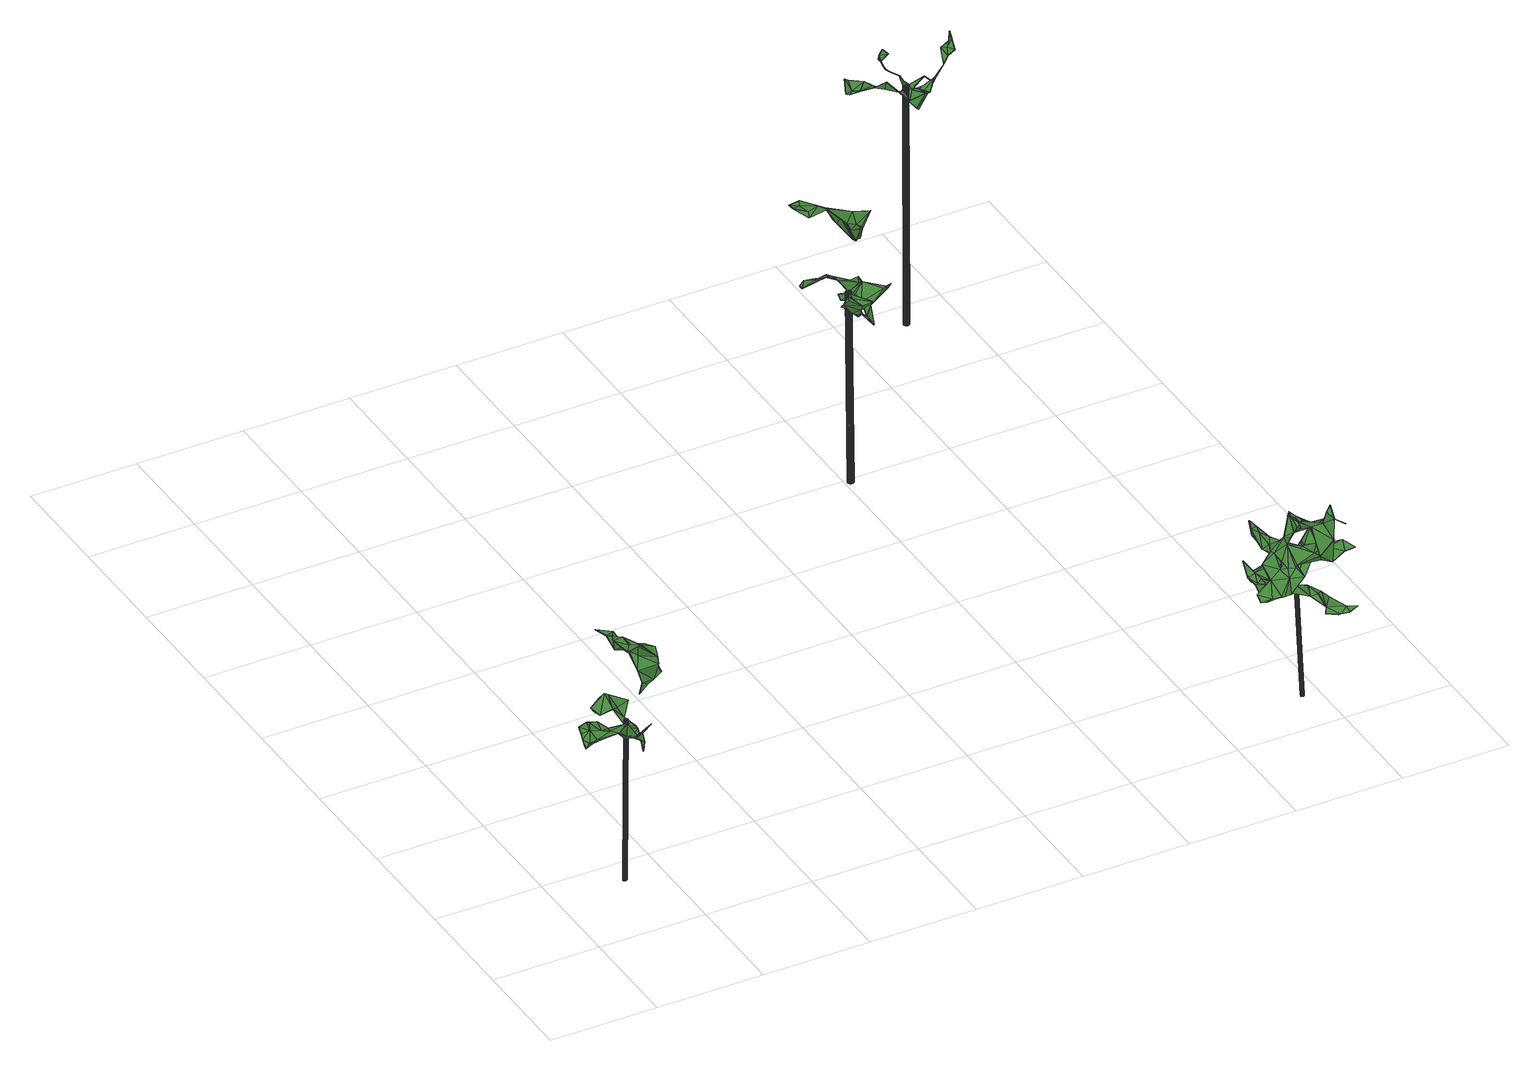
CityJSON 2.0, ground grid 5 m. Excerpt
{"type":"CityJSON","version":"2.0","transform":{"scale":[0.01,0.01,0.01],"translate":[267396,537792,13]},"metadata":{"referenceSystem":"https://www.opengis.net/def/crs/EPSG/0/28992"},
"CityObjects":{
"tree1":{"type":"SolitaryVegetationObject","attributes":{"gtid":294,"crown_width_m":3.77,"crown_median_z":21.47,"crown_r50_m":0.221,"crown_porosity":0.937,"trunk_H_m":7.97,"trunk_DBH_m":0.184,"trunk_radius_m":0.0921,"trunk_base_height_m":13.5,"original_gtid":"332"},"geometry":[{"type":"Solid","lod":"3","boundaries":[[[[0,1,2]],[[3,4,5]],[[6,7,8]],[[9,10,11]],[[12,13,14]],[[15,16,17]],[[18,19,20]],[[8,19,18]],[[10,18,20]],[[1,21,2]],[[22,23,24]],[[25,26,27]],[[28,27,26]],[[29,30,2]],[[29,2,21]],[[29,31,32]],[[33,34,35]],[[27,13,36]],[[37,38,39]],[[37,40,38]],[[31,41,42]],[[43,44,45]],[[22,6,46]],[[22,47,6]],[[12,48,26]],[[26,48,28]],[[45,44,23]],[[9,18,10]],[[49,50,51]],[[52,10,53]],[[21,54,29]],[[29,54,31]],[[33,3,5]],[[50,55,56]],[[57,45,23]],[[57,23,22]],[[58,59,60]],[[61,62,63]],[[64,65,66]],[[64,66,67]],[[61,63,68]],[[60,59,69]],[[16,70,71]],[[58,72,73]],[[74,75,32]],[[33,76,3]],[[59,58,73]],[[77,78,79]],[[33,39,34]],[[64,80,81]],[[82,83,84]],[[82,84,81]],[[3,76,35]],[[34,48,85]],[[28,48,34]],[[34,38,28]],[[86,87,67]],[[73,88,89]],[[34,85,35]],[[12,14,48]],[[90,91,92]],[[38,93,28]],[[33,5,39]],[[90,17,94]],[[35,76,33]],[[59,73,89]],[[95,55,50]],[[85,3,35]],[[60,96,58]],[[43,24,44]],[[78,88,72]],[[72,88,73]],[[97,98,99]],[[32,75,29]],[[64,81,84]],[[64,84,83]],[[38,34,39]],[[42,1,0]],[[25,27,36]],[[100,51,101]],[[25,51,100]],[[52,61,102]],[[52,102,11]],[[20,86,53]],[[103,1,104]],[[80,102,81]],[[1,42,104]],[[44,24,23]],[[74,105,106]],[[42,0,105]],[[85,48,14]],[[71,60,94]],[[39,4,37]],[[39,5,4]],[[107,30,98]],[[68,63,82]],[[69,103,60]],[[10,52,11]],[[105,32,31]],[[105,31,42]],[[94,91,90]],[[36,51,25]],[[49,51,36]],[[20,108,87]],[[20,87,86]],[[107,98,97]],[[79,15,109]],[[86,52,53]],[[85,4,3]],[[14,4,85]],[[12,100,110]],[[25,100,12]],[[81,68,82]],[[111,11,112]],[[52,62,61]],[[102,80,113]],[[7,114,115]],[[65,83,116]],[[1,103,21]],[[37,14,117]],[[37,117,40]],[[116,66,65]],[[82,66,116]],[[63,66,82]],[[75,118,119]],[[18,9,120]],[[18,120,46]],[[74,106,99]],[[29,75,30]],[[119,30,75]],[[46,121,22]],[[57,22,121]],[[105,74,32]],[[11,111,9]],[[20,53,10]],[[72,58,70]],[[49,36,122]],[[69,78,77]],[[116,83,82]],[[69,59,123]],[[88,78,123]],[[69,21,103]],[[12,26,25]],[[124,98,95]],[[13,122,36]],[[67,66,63]],[[86,67,63]],[[60,91,94]],[[69,77,21]],[[77,79,54]],[[57,121,125]],[[108,20,19]],[[108,19,7]],[[60,71,96]],[[92,103,104]],[[92,104,90]],[[18,126,127]],[[46,127,126]],[[46,126,18]],[[125,128,47]],[[81,102,68]],[[61,68,102]],[[125,121,111]],[[9,111,121]],[[7,19,8]],[[67,129,64]],[[40,93,38]],[[69,123,78]],[[125,47,24]],[[22,24,47]],[[97,130,107]],[[74,118,75]],[[56,101,50]],[[83,65,64]],[[15,17,109]],[[52,63,62]],[[52,86,63]],[[131,99,124]],[[115,114,47]],[[124,99,98]],[[125,132,57]],[[24,43,132]],[[24,132,125]],[[57,132,45]],[[43,45,132]],[[14,37,4]],[[133,130,97]],[[99,133,97]],[[107,130,133]],[[93,40,117]],[[93,117,14]],[[95,98,119]],[[115,108,7]],[[64,129,80]],[[49,122,110]],[[90,109,17]],[[79,109,41]],[[71,94,17]],[[71,17,16]],[[110,122,12]],[[13,93,14]],[[119,118,95]],[[77,54,21]],[[16,15,134]],[[56,118,101]],[[101,131,100]],[[74,131,101]],[[99,131,74]],[[110,100,131]],[[101,118,74]],[[27,28,93]],[[27,93,13]],[[88,123,89]],[[89,123,59]],[[105,0,106]],[[115,47,128]],[[18,127,8]],[[80,129,113]],[[131,124,50]],[[50,124,95]],[[131,50,49]],[[131,49,110]],[[95,118,55]],[[56,55,118]],[[90,41,109]],[[104,41,90]],[[99,106,133]],[[30,106,2]],[[107,106,30]],[[107,133,106]],[[0,2,106]],[[13,12,122]],[[120,9,135]],[[120,135,46]],[[46,135,121]],[[9,121,135]],[[78,136,79]],[[134,136,78]],[[11,102,112]],[[102,113,112]],[[129,128,111]],[[129,112,113]],[[111,128,125]],[[119,98,30]],[[134,72,70]],[[71,70,96]],[[58,96,70]],[[134,70,16]],[[72,134,78]],[[112,137,111]],[[112,129,137]],[[129,111,137]],[[129,67,128]],[[87,128,67]],[[87,108,128]],[[115,128,108]],[[6,127,46]],[[8,127,6]],[[103,92,60]],[[91,60,92]],[[7,6,114]],[[47,114,6]],[[50,101,51]],[[79,136,15]],[[134,15,136]],[[54,79,41]],[[54,41,31]],[[104,42,41]],[[138,139,140]],[[138,140,141]],[[141,140,142]],[[141,142,143]],[[140,139,144]],[[140,144,142]],[[142,144,145]],[[142,145,143]],[[144,139,146]],[[144,146,145]],[[145,146,147]],[[145,147,143]],[[146,139,148]],[[146,148,147]],[[147,148,149]],[[147,149,143]],[[148,139,150]],[[148,150,149]],[[149,150,151]],[[149,151,143]],[[150,139,152]],[[150,152,151]],[[151,152,153]],[[151,153,143]],[[152,139,154]],[[152,154,153]],[[153,154,155]],[[153,155,143]],[[154,139,156]],[[154,156,155]],[[155,156,157]],[[155,157,143]],[[156,139,158]],[[156,158,157]],[[157,158,159]],[[157,159,143]],[[158,139,160]],[[158,160,159]],[[159,160,161]],[[159,161,143]],[[160,139,162]],[[160,162,161]],[[161,162,163]],[[161,163,143]],[[162,139,164]],[[162,164,163]],[[163,164,165]],[[163,165,143]],[[164,139,166]],[[164,166,165]],[[165,166,167]],[[165,167,143]],[[166,139,168]],[[166,168,167]],[[167,168,169]],[[167,169,143]],[[168,139,170]],[[168,170,169]],[[169,170,171]],[[169,171,143]],[[170,139,172]],[[170,172,171]],[[171,172,173]],[[171,173,143]],[[172,139,174]],[[172,174,173]],[[173,174,175]],[[173,175,143]],[[174,139,176]],[[174,176,175]],[[175,176,177]],[[175,177,143]],[[176,139,178]],[[176,178,177]],[[177,178,179]],[[177,179,143]],[[178,139,180]],[[178,180,179]],[[179,180,181]],[[179,181,143]],[[180,139,182]],[[180,182,181]],[[181,182,183]],[[181,183,143]],[[182,139,184]],[[182,184,183]],[[183,184,185]],[[183,185,143]],[[184,139,186]],[[184,186,185]],[[185,186,187]],[[185,187,143]],[[186,139,138]],[[186,138,187]],[[187,138,141]],[[187,141,143]]]]}]},
"tree2":{"type":"SolitaryVegetationObject","attributes":{"gtid":200,"crown_width_m":4.97,"crown_median_z":22.85,"crown_r50_m":0.243,"crown_porosity":0.937,"trunk_H_m":9.37,"trunk_DBH_m":0.279,"trunk_radius_m":0.14,"trunk_base_height_m":13.48,"original_gtid":"221"},"geometry":[{"type":"Solid","lod":"3","boundaries":[[[[188,189,190]],[[191,192,193]],[[190,194,195]],[[196,197,198]],[[199,200,201]],[[202,203,204]],[[204,203,205]],[[202,206,203]],[[207,193,208]],[[207,191,193]],[[209,210,211]],[[212,213,214]],[[212,214,215]],[[201,200,216]],[[209,217,218]],[[219,220,221]],[[208,193,192]],[[212,222,213]],[[223,224,225]],[[226,227,228]],[[229,194,190]],[[230,231,232]],[[229,191,207]],[[205,203,233]],[[234,235,213]],[[236,237,238]],[[215,239,212]],[[223,240,224]],[[190,195,188]],[[241,189,240]],[[242,243,244]],[[207,195,229]],[[223,245,240]],[[246,247,248]],[[230,198,249]],[[250,251,249]],[[207,188,195]],[[207,208,188]],[[252,253,254]],[[216,200,255]],[[256,255,200]],[[256,200,257]],[[225,258,223]],[[202,204,259]],[[252,260,261]],[[262,263,264]],[[246,248,265]],[[230,251,231]],[[237,236,260]],[[195,194,229]],[[256,266,255]],[[217,255,266]],[[267,199,201]],[[259,204,268]],[[259,268,219]],[[269,270,271]],[[242,272,243]],[[273,226,274]],[[222,239,275]],[[276,247,246]],[[215,277,239]],[[247,278,248]],[[248,278,271]],[[238,237,279]],[[238,279,280]],[[199,281,282]],[[233,283,205]],[[284,268,285]],[[246,265,276]],[[263,221,286]],[[237,252,254]],[[217,266,287]],[[288,287,266]],[[233,203,289]],[[288,236,290]],[[291,243,272]],[[276,243,291]],[[214,292,293]],[[214,293,215]],[[231,250,232]],[[231,251,250]],[[294,232,250]],[[295,296,297]],[[202,259,285]],[[206,202,298]],[[261,282,252]],[[234,261,299]],[[298,202,300]],[[219,264,301]],[[286,221,220]],[[270,265,248]],[[254,279,237]],[[302,189,188]],[[237,260,252]],[[297,303,295]],[[304,303,297]],[[256,257,292]],[[248,271,270]],[[305,245,297]],[[216,210,306]],[[286,307,308]],[[309,205,283]],[[211,217,209]],[[298,300,310]],[[230,249,251]],[[311,292,257]],[[239,222,212]],[[254,253,281]],[[282,281,253]],[[311,293,292]],[[272,242,305]],[[310,300,205]],[[230,232,274]],[[228,196,274]],[[228,274,226]],[[196,312,274]],[[196,228,313]],[[297,296,305]],[[191,314,192]],[[315,287,290]],[[213,292,214]],[[258,189,241]],[[267,218,315]],[[216,306,218]],[[216,218,201]],[[217,287,315]],[[245,305,242]],[[245,242,240]],[[309,227,316]],[[316,227,226]],[[266,256,235]],[[308,263,286]],[[190,189,258]],[[263,262,221]],[[208,302,188]],[[266,299,288]],[[277,311,275]],[[277,275,239]],[[219,268,284]],[[282,234,257]],[[200,282,257]],[[219,301,278]],[[269,271,278]],[[315,290,317]],[[210,217,211]],[[210,255,217]],[[294,250,249]],[[288,290,287]],[[209,218,306]],[[318,220,219]],[[267,315,317]],[[267,317,280]],[[201,218,267]],[[216,255,210]],[[285,318,284]],[[273,274,232]],[[208,192,302]],[[280,319,238]],[[247,259,278]],[[318,259,247]],[[296,295,307]],[[302,192,224]],[[225,224,314]],[[320,308,307]],[[320,307,295]],[[224,192,314]],[[219,278,259]],[[241,223,258]],[[267,321,199]],[[280,321,267]],[[272,307,286]],[[296,307,272]],[[296,272,305]],[[210,209,306]],[[315,218,217]],[[265,244,276]],[[199,321,279]],[[278,301,320]],[[261,260,299]],[[313,228,227]],[[275,257,234]],[[199,282,200]],[[249,198,294]],[[197,294,198]],[[311,257,275]],[[205,309,310]],[[291,272,247]],[[291,247,276]],[[272,318,247]],[[286,220,272]],[[318,272,220]],[[308,320,301]],[[300,202,268]],[[285,268,202]],[[233,289,283]],[[313,197,196]],[[264,219,262]],[[204,205,300]],[[300,268,204]],[[221,262,219]],[[283,289,322]],[[283,322,273]],[[279,323,281]],[[254,281,323]],[[254,323,279]],[[309,316,310]],[[312,230,274]],[[269,320,244]],[[269,244,270]],[[278,324,269]],[[320,269,324]],[[320,324,278]],[[322,289,325]],[[317,319,280]],[[241,240,244]],[[322,325,206]],[[229,326,191]],[[240,242,244]],[[270,244,265]],[[224,240,189]],[[224,189,302]],[[285,259,318]],[[318,219,284]],[[322,327,273]],[[273,327,226]],[[223,304,245]],[[241,304,223]],[[297,245,304]],[[261,234,282]],[[275,234,222]],[[213,222,234]],[[322,298,327]],[[312,198,230]],[[196,198,312]],[[292,235,256]],[[292,213,235]],[[276,244,243]],[[298,310,316]],[[298,316,327]],[[226,327,316]],[[234,299,235]],[[266,235,299]],[[282,253,252]],[[288,299,236]],[[260,236,299]],[[236,319,290]],[[314,191,326]],[[225,326,258]],[[238,319,236]],[[314,326,225]],[[190,326,229]],[[190,258,326]],[[298,322,206]],[[309,283,328]],[[227,309,328]],[[227,328,313]],[[273,328,283]],[[308,301,263]],[[263,301,264]],[[313,328,197]],[[273,232,328]],[[294,328,232]],[[197,328,294]],[[280,279,321]],[[244,303,241]],[[241,303,304]],[[244,320,303]],[[295,303,320]],[[317,290,319]],[[203,325,289]],[[206,325,203]],[[279,281,199]],[[277,215,293]],[[277,293,311]],[[329,330,331]],[[329,331,332]],[[332,331,333]],[[332,333,334]],[[331,330,335]],[[331,335,333]],[[333,335,336]],[[333,336,334]],[[335,330,337]],[[335,337,336]],[[336,337,338]],[[336,338,334]],[[337,330,339]],[[337,339,338]],[[338,339,340]],[[338,340,334]],[[339,330,341]],[[339,341,340]],[[340,341,342]],[[340,342,334]],[[341,330,343]],[[341,343,342]],[[342,343,344]],[[342,344,334]],[[343,330,345]],[[343,345,344]],[[344,345,346]],[[344,346,334]],[[345,330,347]],[[345,347,346]],[[346,347,348]],[[346,348,334]],[[347,330,349]],[[347,349,348]],[[348,349,350]],[[348,350,334]],[[349,330,351]],[[349,351,350]],[[350,351,352]],[[350,352,334]],[[351,330,353]],[[351,353,352]],[[352,353,354]],[[352,354,334]],[[353,330,355]],[[353,355,354]],[[354,355,356]],[[354,356,334]],[[355,330,357]],[[355,357,356]],[[356,357,358]],[[356,358,334]],[[357,330,359]],[[357,359,358]],[[358,359,360]],[[358,360,334]],[[359,330,361]],[[359,361,360]],[[360,361,362]],[[360,362,334]],[[361,330,363]],[[361,363,362]],[[362,363,364]],[[362,364,334]],[[363,330,365]],[[363,365,364]],[[364,365,366]],[[364,366,334]],[[365,330,367]],[[365,367,366]],[[366,367,368]],[[366,368,334]],[[367,330,369]],[[367,369,368]],[[368,369,370]],[[368,370,334]],[[369,330,371]],[[369,371,370]],[[370,371,372]],[[370,372,334]],[[371,330,373]],[[371,373,372]],[[372,373,374]],[[372,374,334]],[[373,330,375]],[[373,375,374]],[[374,375,376]],[[374,376,334]],[[375,330,377]],[[375,377,376]],[[376,377,378]],[[376,378,334]],[[377,330,329]],[[377,329,378]],[[378,329,332]],[[378,332,334]]]]}]},
"tree3":{"type":"SolitaryVegetationObject","attributes":{"gtid":388,"crown_width_m":3.76,"crown_median_z":20.27,"crown_r50_m":0.238,"crown_porosity":0.931,"trunk_H_m":6.82,"trunk_DBH_m":0.164,"trunk_radius_m":0.0822,"trunk_base_height_m":13.45,"original_gtid":"435"},"geometry":[{"type":"Solid","lod":"3","boundaries":[[[[379,380,381]],[[382,383,384]],[[380,385,386]],[[387,388,389]],[[390,391,392]],[[393,392,391]],[[394,395,396]],[[397,398,399]],[[400,401,402]],[[403,404,405]],[[406,407,408]],[[409,410,411]],[[412,413,414]],[[415,411,416]],[[392,416,411]],[[417,418,419]],[[419,420,417]],[[421,414,422]],[[423,424,425]],[[423,426,424]],[[427,428,429]],[[430,431,432]],[[433,434,435]],[[421,435,434]],[[436,437,438]],[[439,440,384]],[[441,442,443]],[[441,443,444]],[[445,446,447]],[[448,445,437]],[[449,398,397]],[[450,451,452]],[[394,447,395]],[[453,401,400]],[[396,454,390]],[[446,455,456]],[[395,456,457]],[[455,457,456]],[[448,436,445]],[[458,459,424]],[[460,397,399]],[[461,462,463]],[[464,465,466]],[[420,462,417]],[[467,468,469]],[[463,462,420]],[[387,470,388]],[[466,425,424]],[[435,421,422]],[[471,472,473]],[[417,474,418]],[[449,475,476]],[[477,462,461]],[[445,478,479]],[[437,445,479]],[[446,456,395]],[[427,480,481]],[[429,480,427]],[[389,482,387]],[[420,483,463]],[[421,484,414]],[[434,484,485]],[[486,487,488]],[[489,487,486]],[[490,395,457]],[[382,491,383]],[[492,493,494]],[[418,483,419]],[[419,483,420]],[[418,495,483]],[[463,483,495]],[[496,497,492]],[[496,492,494]],[[396,393,391]],[[414,484,412]],[[498,499,484]],[[464,500,501]],[[441,400,442]],[[444,502,441]],[[441,502,503]],[[397,460,449]],[[504,505,502]],[[506,505,504]],[[400,507,453]],[[453,505,506]],[[502,505,503]],[[503,507,400]],[[503,400,441]],[[505,453,507]],[[503,505,507]],[[508,509,510]],[[450,466,459]],[[511,512,451]],[[451,424,513]],[[451,513,511]],[[481,514,515]],[[480,515,514]],[[474,417,462]],[[516,499,498]],[[464,501,517]],[[443,504,502]],[[444,443,502]],[[442,400,518]],[[486,519,520]],[[521,522,497]],[[523,524,525]],[[450,459,458]],[[526,527,433]],[[528,529,530]],[[531,529,528]],[[532,415,416]],[[440,439,413]],[[533,451,450]],[[534,535,428]],[[523,536,399]],[[407,406,454]],[[479,438,437]],[[537,538,539]],[[540,541,495]],[[495,542,540]],[[537,539,543]],[[400,402,518]],[[489,520,432]],[[544,457,545]],[[464,517,394]],[[546,547,548]],[[506,401,453]],[[496,541,540]],[[439,383,549]],[[396,390,394]],[[498,550,516]],[[519,551,520]],[[552,544,515]],[[552,515,480]],[[424,459,466]],[[497,553,495]],[[497,495,418]],[[513,424,426]],[[519,472,551]],[[554,555,556]],[[388,470,557]],[[558,555,559]],[[460,399,536]],[[560,482,561]],[[562,381,386]],[[563,451,533]],[[564,565,510]],[[566,567,403]],[[568,508,510]],[[471,473,489]],[[569,489,473]],[[536,556,460]],[[437,436,448]],[[532,467,531]],[[563,424,451]],[[380,570,560]],[[458,424,563]],[[481,571,572]],[[390,392,394]],[[520,551,430]],[[431,430,551]],[[412,484,499]],[[421,485,484]],[[573,574,523]],[[575,562,508]],[[575,508,568]],[[576,408,407]],[[523,399,577]],[[477,461,578]],[[481,579,427]],[[573,476,574]],[[402,471,489]],[[403,528,404]],[[493,548,580]],[[492,548,493]],[[466,500,464]],[[405,500,466]],[[504,401,506]],[[562,491,379]],[[581,481,515]],[[470,560,550]],[[534,416,535]],[[582,535,583]],[[560,584,550]],[[544,552,490]],[[544,490,457]],[[585,584,379]],[[585,379,382]],[[458,563,533]],[[473,472,519]],[[517,447,394]],[[445,447,517]],[[542,553,543]],[[522,543,553]],[[482,389,561]],[[586,554,528]],[[380,560,434]],[[587,531,588]],[[470,589,560]],[[510,571,564]],[[388,557,389]],[[556,574,476]],[[555,574,556]],[[480,582,552]],[[577,399,590]],[[398,449,590]],[[398,590,399]],[[488,463,541]],[[488,541,486]],[[561,434,560]],[[565,591,568]],[[524,494,493]],[[569,519,486]],[[473,519,569]],[[578,592,593]],[[477,578,593]],[[532,534,409]],[[390,454,408]],[[427,534,428]],[[426,564,513]],[[426,565,564]],[[421,434,485]],[[594,386,595]],[[554,559,555]],[[418,474,546]],[[596,477,593]],[[575,568,597]],[[564,511,513]],[[576,454,396]],[[522,553,497]],[[521,384,522]],[[596,593,404]],[[423,565,426]],[[476,475,460]],[[393,416,392]],[[532,598,467]],[[556,598,554]],[[554,598,532]],[[599,559,586]],[[554,586,559]],[[550,584,585]],[[540,585,496]],[[496,585,382]],[[435,413,439]],[[422,413,435]],[[464,405,404]],[[495,541,463]],[[477,596,530]],[[549,383,491]],[[528,600,586]],[[427,579,409]],[[462,477,474]],[[488,487,578]],[[592,601,597]],[[575,597,602]],[[495,553,542]],[[484,434,603]],[[604,545,605]],[[545,457,605]],[[452,466,450]],[[407,454,576]],[[428,535,429]],[[543,499,516]],[[588,547,474]],[[380,433,527]],[[579,410,409]],[[403,405,452]],[[581,606,481]],[[581,567,606]],[[571,481,606]],[[477,530,587]],[[543,384,537]],[[393,490,552]],[[469,468,548]],[[548,468,580]],[[469,548,547]],[[543,522,384]],[[592,569,601]],[[412,499,543]],[[583,535,416]],[[565,568,510]],[[532,409,554]],[[544,604,515]],[[458,533,450]],[[546,497,418]],[[515,604,581]],[[572,599,481]],[[517,478,445]],[[517,501,478]],[[445,438,446]],[[537,384,538]],[[436,438,445]],[[446,438,455]],[[479,455,438]],[[558,491,555]],[[425,465,423]],[[425,466,465]],[[591,592,597]],[[591,597,568]],[[581,579,567]],[[567,579,481]],[[592,487,569]],[[489,569,487]],[[496,486,541]],[[564,606,511]],[[571,606,564]],[[562,379,381]],[[536,525,556]],[[598,556,525]],[[581,410,579]],[[544,545,604]],[[471,607,472]],[[589,482,560]],[[524,493,580]],[[592,578,487]],[[543,539,440]],[[524,491,494]],[[497,496,521]],[[589,387,482]],[[405,466,452]],[[395,608,396]],[[385,527,526]],[[403,452,566]],[[490,608,395]],[[449,573,590]],[[590,573,577]],[[404,465,464]],[[496,382,521]],[[593,592,404]],[[592,591,404]],[[465,404,591]],[[423,591,565]],[[465,591,423]],[[566,452,567]],[[567,481,609]],[[589,470,387]],[[562,571,509]],[[405,464,394]],[[528,409,415]],[[415,532,528]],[[409,411,415]],[[577,573,523]],[[476,573,449]],[[468,467,525]],[[598,525,467]],[[556,476,460]],[[392,411,410]],[[389,610,561]],[[588,469,547]],[[477,587,474]],[[409,528,554]],[[561,610,434]],[[581,611,410]],[[571,594,572]],[[604,478,611]],[[604,611,581]],[[394,392,611]],[[500,612,478]],[[410,611,392]],[[479,478,605]],[[380,527,385]],[[528,403,600]],[[403,586,600]],[[404,528,596]],[[596,528,530]],[[508,562,509]],[[384,440,538]],[[532,531,528]],[[510,509,571]],[[463,488,461]],[[578,461,488]],[[486,520,489]],[[446,395,447]],[[484,603,498]],[[386,381,380]],[[613,549,558]],[[604,605,478]],[[557,603,434]],[[442,432,443]],[[518,432,442]],[[384,383,439]],[[557,610,389]],[[611,612,394]],[[611,478,612]],[[614,431,472]],[[491,562,575]],[[497,546,492]],[[548,492,546]],[[550,603,470]],[[550,498,603]],[[380,434,433]],[[451,512,452]],[[516,540,542]],[[402,432,518]],[[489,432,402]],[[599,609,481]],[[567,609,586]],[[542,543,516]],[[382,384,521]],[[393,396,608]],[[501,500,478]],[[405,394,500]],[[413,422,414]],[[543,440,413]],[[557,434,610]],[[575,602,491]],[[491,602,494]],[[496,494,602]],[[393,608,490]],[[516,550,585]],[[516,585,540]],[[416,534,532]],[[491,574,555]],[[523,574,524]],[[491,524,574]],[[549,491,558]],[[543,413,412]],[[479,605,455]],[[562,594,571]],[[386,594,562]],[[455,605,457]],[[403,567,586]],[[536,523,525]],[[402,607,471]],[[468,525,580]],[[580,525,524]],[[406,408,454]],[[557,470,603]],[[613,439,549]],[[394,612,500]],[[520,430,432]],[[558,559,594]],[[572,594,559]],[[599,572,559]],[[558,594,595]],[[385,526,595]],[[385,595,386]],[[587,588,474]],[[599,586,609]],[[440,539,538]],[[570,380,379]],[[486,496,569]],[[491,382,379]],[[570,379,584]],[[560,570,584]],[[569,602,601]],[[602,597,601]],[[582,480,429]],[[496,615,569]],[[602,569,615]],[[602,615,496]],[[583,416,393]],[[393,582,583]],[[552,582,393]],[[582,429,535]],[[402,616,607]],[[401,616,402]],[[614,443,431]],[[614,504,443]],[[443,432,431]],[[427,409,534]],[[391,408,617]],[[576,617,408]],[[391,390,408]],[[474,547,546]],[[576,396,391]],[[617,576,391]],[[467,469,588]],[[531,467,588]],[[558,595,613]],[[595,618,613]],[[595,526,618]],[[433,618,526]],[[435,618,433]],[[435,439,618]],[[613,618,439]],[[587,529,531]],[[530,529,587]],[[460,475,449]],[[567,452,512]],[[511,606,512]],[[567,512,606]],[[480,514,481]],[[472,431,551]],[[607,616,472]],[[472,616,614]],[[504,616,401]],[[614,616,504]],[[619,620,621]],[[619,621,622]],[[622,621,623]],[[622,623,624]],[[621,620,625]],[[621,625,623]],[[623,625,626]],[[623,626,624]],[[625,620,627]],[[625,627,626]],[[626,627,628]],[[626,628,624]],[[627,620,629]],[[627,629,628]],[[628,629,630]],[[628,630,624]],[[629,620,631]],[[629,631,630]],[[630,631,632]],[[630,632,624]],[[631,620,633]],[[631,633,632]],[[632,633,634]],[[632,634,624]],[[633,620,635]],[[633,635,634]],[[634,635,636]],[[634,636,624]],[[635,620,637]],[[635,637,636]],[[636,637,638]],[[636,638,624]],[[637,620,639]],[[637,639,638]],[[638,639,640]],[[638,640,624]],[[639,620,641]],[[639,641,640]],[[640,641,642]],[[640,642,624]],[[641,620,643]],[[641,643,642]],[[642,643,644]],[[642,644,624]],[[643,620,645]],[[643,645,644]],[[644,645,646]],[[644,646,624]],[[645,620,647]],[[645,647,646]],[[646,647,648]],[[646,648,624]],[[647,620,649]],[[647,649,648]],[[648,649,650]],[[648,650,624]],[[649,620,651]],[[649,651,650]],[[650,651,652]],[[650,652,624]],[[651,620,653]],[[651,653,652]],[[652,653,654]],[[652,654,624]],[[653,620,655]],[[653,655,654]],[[654,655,656]],[[654,656,624]],[[655,620,657]],[[655,657,656]],[[656,657,658]],[[656,658,624]],[[657,620,659]],[[657,659,658]],[[658,659,660]],[[658,660,624]],[[659,620,661]],[[659,661,660]],[[660,661,662]],[[660,662,624]],[[661,620,663]],[[661,663,662]],[[662,663,664]],[[662,664,624]],[[663,620,665]],[[663,665,664]],[[664,665,666]],[[664,666,624]],[[665,620,667]],[[665,667,666]],[[666,667,668]],[[666,668,624]],[[667,620,619]],[[667,619,668]],[[668,619,622]],[[668,622,624]]]]}]},
"tree4":{"type":"SolitaryVegetationObject","attributes":{"gtid":256,"crown_width_m":3.94,"crown_median_z":25.47,"crown_r50_m":0.186,"crown_porosity":0.936,"trunk_H_m":12,"trunk_DBH_m":0.257,"trunk_radius_m":0.128,"trunk_base_height_m":13.47,"original_gtid":"286"},"geometry":[{"type":"Solid","lod":"3","boundaries":[[[[669,670,671]],[[670,672,671]],[[673,674,675]],[[676,677,678]],[[679,680,681]],[[676,682,683]],[[684,685,686]],[[687,688,685]],[[679,689,690]],[[691,692,693]],[[694,695,696]],[[697,698,699]],[[700,682,691]],[[676,678,691]],[[701,702,703]],[[704,693,692]],[[705,706,707]],[[679,690,674]],[[708,674,690]],[[709,688,710]],[[711,712,713]],[[703,689,701]],[[714,715,716]],[[675,674,708]],[[698,697,717]],[[718,711,699]],[[673,702,680]],[[701,680,702]],[[687,719,710]],[[720,721,722]],[[723,724,725]],[[726,716,715]],[[673,680,674]],[[679,674,680]],[[727,728,729]],[[675,730,731]],[[699,732,733]],[[685,684,687]],[[681,701,689]],[[734,696,735]],[[693,682,700]],[[683,682,693]],[[731,730,736]],[[672,737,738]],[[739,737,672]],[[675,731,673]],[[740,737,669]],[[691,682,676]],[[683,741,676]],[[738,737,740]],[[677,741,742]],[[676,741,677]],[[671,743,669]],[[691,693,700]],[[711,713,732]],[[744,732,745]],[[732,746,745]],[[678,692,691]],[[707,747,748]],[[680,701,681]],[[729,747,707]],[[748,705,707]],[[727,706,749]],[[749,706,705]],[[727,729,706]],[[707,706,729]],[[725,750,751]],[[752,751,750]],[[753,754,755]],[[727,749,756]],[[757,709,721]],[[758,697,759]],[[756,672,670]],[[760,761,762]],[[705,762,761]],[[681,689,679]],[[711,732,699]],[[719,721,758]],[[717,758,721]],[[711,725,745]],[[752,722,751]],[[721,710,763]],[[712,764,751]],[[712,751,722]],[[734,765,696]],[[766,767,716]],[[704,741,693]],[[768,741,704]],[[769,770,726]],[[708,730,675]],[[704,678,677]],[[704,677,771]],[[704,692,678]],[[772,722,763]],[[721,763,722]],[[677,742,771]],[[725,720,723]],[[720,718,717]],[[771,768,704]],[[752,750,714]],[[722,752,720]],[[720,752,723]],[[749,761,756]],[[760,756,761]],[[717,721,720]],[[757,721,719]],[[709,710,721]],[[753,773,754]],[[733,746,699]],[[758,763,710]],[[766,742,768]],[[740,773,753]],[[687,774,719]],[[727,775,728]],[[696,695,735]],[[776,743,734]],[[725,711,720]],[[718,720,711]],[[754,773,759]],[[776,754,759]],[[714,750,715]],[[772,712,722]],[[723,777,724]],[[752,714,777]],[[756,775,727]],[[670,669,737]],[[769,767,771]],[[768,771,767]],[[776,734,735]],[[766,768,767]],[[689,778,690]],[[723,752,777]],[[717,718,698]],[[726,770,716]],[[766,716,770]],[[724,777,715]],[[715,750,724]],[[738,740,753]],[[773,740,669]],[[742,766,770]],[[776,779,754]],[[735,779,776]],[[753,780,738]],[[705,761,749]],[[717,697,758]],[[774,781,757]],[[690,782,783]],[[778,782,690]],[[699,759,697]],[[757,783,709]],[[783,782,709]],[[719,774,757]],[[736,686,782]],[[684,686,736]],[[778,736,782]],[[735,695,779]],[[758,759,773]],[[743,776,759]],[[733,732,744]],[[711,745,712]],[[756,739,672]],[[760,739,756]],[[669,759,699]],[[738,780,672]],[[672,780,671]],[[771,770,769]],[[712,745,764]],[[694,755,695]],[[754,695,755]],[[784,696,753]],[[767,769,785]],[[743,759,669]],[[716,767,785]],[[758,710,719]],[[730,708,781]],[[726,785,769]],[[708,690,783]],[[772,713,712]],[[744,786,764]],[[771,742,770]],[[703,778,689]],[[725,724,750]],[[726,777,785]],[[726,715,777]],[[785,777,716]],[[716,777,714]],[[764,745,746]],[[744,764,746]],[[744,746,733]],[[698,718,699]],[[773,699,713]],[[773,669,699]],[[699,746,713]],[[739,775,737]],[[670,775,756]],[[737,775,670]],[[730,684,736]],[[695,754,779]],[[694,784,755]],[[753,755,784]],[[696,784,694]],[[673,731,702]],[[783,757,781]],[[783,781,708]],[[739,728,775]],[[739,760,762]],[[730,781,684]],[[729,728,762]],[[748,762,705]],[[747,762,748]],[[762,747,729]],[[739,762,728]],[[710,688,687]],[[703,731,736]],[[693,741,683]],[[703,702,731]],[[768,742,741]],[[684,774,687]],[[746,732,713]],[[764,786,751]],[[744,745,786]],[[725,786,745]],[[725,751,786]],[[765,787,696]],[[773,713,763]],[[773,763,758]],[[772,763,713]],[[734,743,765]],[[671,765,743]],[[696,787,753]],[[780,753,787]],[[703,788,778]],[[736,778,788]],[[736,788,703]],[[765,671,780]],[[765,780,787]],[[709,686,688]],[[709,782,686]],[[686,685,688]],[[774,684,781]],[[789,790,791]],[[789,791,792]],[[792,791,793]],[[792,793,794]],[[791,790,795]],[[791,795,793]],[[793,795,796]],[[793,796,794]],[[795,790,797]],[[795,797,796]],[[796,797,798]],[[796,798,794]],[[797,790,799]],[[797,799,798]],[[798,799,800]],[[798,800,794]],[[799,790,801]],[[799,801,800]],[[800,801,802]],[[800,802,794]],[[801,790,803]],[[801,803,802]],[[802,803,804]],[[802,804,794]],[[803,790,805]],[[803,805,804]],[[804,805,806]],[[804,806,794]],[[805,790,807]],[[805,807,806]],[[806,807,808]],[[806,808,794]],[[807,790,809]],[[807,809,808]],[[808,809,810]],[[808,810,794]],[[809,790,811]],[[809,811,810]],[[810,811,812]],[[810,812,794]],[[811,790,813]],[[811,813,812]],[[812,813,814]],[[812,814,794]],[[813,790,815]],[[813,815,814]],[[814,815,816]],[[814,816,794]],[[815,790,817]],[[815,817,816]],[[816,817,818]],[[816,818,794]],[[817,790,819]],[[817,819,818]],[[818,819,820]],[[818,820,794]],[[819,790,821]],[[819,821,820]],[[820,821,822]],[[820,822,794]],[[821,790,823]],[[821,823,822]],[[822,823,824]],[[822,824,794]],[[823,790,825]],[[823,825,824]],[[824,825,826]],[[824,826,794]],[[825,790,827]],[[825,827,826]],[[826,827,828]],[[826,828,794]],[[827,790,829]],[[827,829,828]],[[828,829,830]],[[828,830,794]],[[829,790,831]],[[829,831,830]],[[830,831,832]],[[830,832,794]],[[831,790,833]],[[831,833,832]],[[832,833,834]],[[832,834,794]],[[833,790,835]],[[833,835,834]],[[834,835,836]],[[834,836,794]],[[835,790,837]],[[835,837,836]],[[836,837,838]],[[836,838,794]],[[837,790,789]],[[837,789,838]],[[838,789,792]],[[838,792,794]]]]}]}
},
"vertices":[
[311,336,798],[308,323,869],[308,321,868],[310,645,753],[368,633,812],[368,635,812],[253,339,1293],[273,259,1276],[274,258,1278],[395,336,1235],[416,281,1246],[427,331,1186],[405,514,708],[434,526,714],[381,582,762],[174,409,861],[129,411,856],[168,415,866],[351,282,1274],[350,282,1272],[403,234,1226],[258,297,855],[283,406,1267],[274,440,1251],[273,440,1249],[406,485,693],[406,515,706],[435,526,712],[424,564,715],[311,334,796],[360,330,784],[273,361,819],[318,365,767],[361,662,776],[413,607,742],[319,630,738],[441,496,711],[384,629,804],[475,624,750],[384,631,804],[476,623,752],[246,372,835],[274,362,820],[257,507,1245],[256,506,1246],[257,506,1247],[299,344,1294],[274,368,1221],[381,583,760],[432,458,720],[421,413,696],[415,454,709],[418,290,1164],[403,227,1196],[252,348,834],[411,370,670],[409,370,669],[307,443,1258],[110,342,841],[121,303,843],[153,362,862],[457,299,1096],[456,298,1096],[418,295,1070],[367,304,1067],[356,310,1010],[366,302,1066],[343,296,1139],[427,329,1047],[164,317,838],[119,371,848],[128,412,857],[109,326,819],[100,295,829],[354,359,762],[354,357,761],[311,646,751],[195,328,824],[146,324,821],[210,366,836],[418,297,1071],[426,331,1048],[401,312,1043],[357,311,1009],[399,314,1044],[328,592,740],[402,226,1195],[361,326,1192],[101,295,828],[101,294,829],[216,418,852],[175,409,863],[211,365,838],[424,563,717],[168,414,868],[405,349,730],[120,371,849],[429,336,820],[392,346,777],[392,348,777],[413,454,711],[419,413,696],[455,300,1096],[237,338,847],[246,372,837],[319,366,769],[360,332,786],[402,334,806],[344,296,1260],[215,418,850],[430,458,721],[357,344,1200],[425,330,1184],[417,291,1163],[302,298,1278],[309,301,1276],[358,309,1009],[414,605,744],[404,350,729],[365,345,765],[345,297,1262],[319,396,1229],[440,496,712],[122,302,841],[405,351,730],[318,396,1227],[310,301,1278],[303,298,1280],[328,354,1211],[345,298,1139],[427,336,821],[420,413,697],[306,443,1256],[402,336,806],[121,371,847],[329,355,1213],[153,362,860],[361,328,1191],[334,375,50],[325,375,50],[334,378,50],[342,378,847],[341,380,847],[333,378,847],[333,380,50],[340,382,847],[332,382,50],[339,384,847],[330,383,50],[337,386,847],[327,384,50],[335,387,847],[325,384,50],[332,387,847],[323,384,50],[330,387,847],[320,383,50],[328,386,847],[318,381,50],[326,384,847],[317,380,50],[324,382,847],[316,377,50],[324,380,847],[316,375,50],[323,378,847],[316,373,50],[324,375,847],[317,370,50],[324,373,847],[318,369,50],[326,371,847],[321,367,50],[328,370,847],[323,366,50],[330,369,847],[325,366,50],[333,369,847],[327,366,50],[335,369,847],[330,367,50],[337,370,847],[332,369,50],[339,371,847],[333,370,50],[340,373,847],[334,373,50],[341,375,847],
[2500,2850,796],[2594,2805,854],[2500,2850,798],[2585,2894,794],[2594,2859,811],[2585,2893,792],[2507,2885,788],[2507,2885,786],[2508,2251,1093],[2439,2321,1112],[2430,2283,1113],[2508,2469,1401],[2515,2439,1430],[2585,2413,1427],[2547,2418,915],[2479,2436,978],[2548,2419,916],[2520,2424,985],[2488,2401,974],[2551,2899,786],[2575,2885,791],[2469,2283,1450],[2434,2303,1444],[2433,2303,1442],[2256,2475,1504],[2304,2429,1472],[2306,2438,1495],[2257,2475,1506],[2485,2351,1428],[2441,2335,1426],[2503,2339,1418],[2631,2499,883],[2714,2536,915],[2726,2522,927],[2314,2472,1487],[2611,2798,856],[2603,2836,830],[2603,2831,846],[2474,2304,1004],[2475,2306,1006],[2469,2281,1046],[2534,2900,798],[2461,2254,1086],[2406,2270,1117],[2398,2302,1081],[2479,2437,980],[2402,2473,1461],[2403,2449,1471],[2514,2437,1291],[2521,2501,1303],[2554,2449,1275],[2259,2520,1495],[2619,2762,854],[2619,2762,856],[2672,2695,855],[2598,2627,883],[2598,2628,884],[2663,2735,856],[2548,2606,876],[2615,2546,877],[2543,2596,879],[2399,2264,1148],[2397,2265,1148],[2397,2263,1147],[2484,2556,1328],[2482,2504,1381],[2486,2556,1329],[2452,2373,1430],[2403,2449,1473],[2403,2475,1463],[2593,2806,856],[2588,2455,870],[2487,2526,1326],[2429,2510,1424],[2721,2507,942],[2746,2530,938],[2721,2509,943],[2553,2635,881],[2450,2373,1428],[2529,2385,1366],[2590,2453,872],[2589,2591,890],[2553,2636,883],[2544,2596,881],[2704,2638,846],[2443,2316,1018],[2468,2279,1045],[2306,2518,1500],[2570,2623,872],[2260,2520,1497],[2615,2546,879],[2522,2501,1305],[2556,2448,1276],[2484,2505,1382],[2430,2511,1426],[2463,2388,989],[2618,2443,824],[2616,2442,824],[2734,2554,912],[2487,2362,1337],[2487,2396,1341],[2452,2423,982],[2495,2395,1320],[2612,2597,886],[2359,2454,1499],[2291,2486,1502],[2437,2321,1113],[2680,2670,885],[2706,2684,848],[2696,2727,870],[2497,2358,956],[2473,2468,1394],[2549,2417,917],[2713,2538,917],[2567,2855,815],[2673,2680,875],[2663,2735,858],[2705,2684,846],[2469,2285,1451],[2705,2638,849],[2734,2555,914],[2482,2338,986],[2499,2359,957],[2307,2519,1503],[2507,2249,1093],[2450,2297,1082],[2594,2861,813],[2488,2361,1337],[2482,2336,985],[2497,2394,1320],[2633,2519,863],[2516,2436,1292],[2660,2623,918],[2516,2437,1293],[2461,2388,987],[2489,2526,1328],[2612,2596,888],[2453,2421,981],[2566,2856,817],[2480,2336,984],[2445,2317,1020],[2539,2475,48],[2525,2475,48],[2538,2479,48],[2541,2499,985],[2540,2503,985],[2527,2499,985],[2537,2482,48],[2539,2506,985],[2535,2485,48],[2537,2509,985],[2532,2487,48],[2534,2511,984],[2528,2489,48],[2530,2513,984],[2525,2489,48],[2527,2513,984],[2521,2488,48],[2523,2512,984],[2518,2487,48],[2520,2511,985],[2515,2485,48],[2517,2509,985],[2513,2482,48],[2515,2506,985],[2511,2478,48],[2513,2502,985],[2511,2475,48],[2513,2499,985],[2512,2471,48],[2514,2495,985],[2513,2468,48],[2515,2492,985],[2515,2465,48],[2517,2489,985],[2518,2463,48],[2520,2487,985],[2522,2461,48],[2524,2485,985],[2525,2461,48],[2527,2485,985],[2529,2462,48],[2531,2486,985],[2532,2463,48],[2534,2487,985],[2535,2465,48],[2537,2489,985],[2537,2468,48],[2539,2492,985],[2539,2472,48],[2541,2496,985],
[3377,344,656],[3417,377,631],[3425,345,649],[3318,312,607],[3376,345,657],[3273,355,630],[3443,386,637],[3453,351,652],[3488,361,470],[3443,362,477],[3446,377,479],[3383,182,954],[3384,184,955],[3401,192,909],[3402,194,911],[3436,169,919],[3480,150,936],[3385,184,956],[3297,451,827],[3295,450,826],[3285,409,814],[3525,75,511],[3558,90,533],[3483,124,531],[3464,193,767],[3383,193,733],[3449,117,802],[3335,122,1027],[3335,123,1029],[3344,203,985],[3417,255,871],[3456,225,875],[3385,227,872],[3284,405,550],[3284,406,552],[3292,439,542],[3372,227,853],[3385,228,873],[3242,147,635],[3202,204,634],[3201,170,616],[3227,163,613],[3353,439,522],[3293,440,542],[3501,161,750],[3574,133,774],[3513,131,747],[3530,208,760],[3428,302,899],[3402,302,929],[3429,301,901],[3470,174,572],[3522,179,536],[3482,124,530],[3433,425,643],[3389,390,556],[3369,430,609],[3530,45,982],[3531,46,981],[3503,93,985],[3344,398,629],[3281,389,617],[3520,87,502],[3467,100,516],[3512,132,502],[3533,109,494],[3502,93,984],[3482,120,1011],[3479,148,935],[3530,44,981],[3314,459,743],[3574,133,776],[3586,178,802],[3523,181,785],[3556,57,522],[3336,123,1028],[3507,135,1028],[3483,122,1011],[3534,177,946],[3614,115,792],[3574,132,775],[3315,421,811],[3295,138,634],[3282,140,637],[3236,175,611],[3448,115,802],[3475,154,752],[3511,120,750],[3298,266,785],[3298,267,783],[3245,242,751],[3428,334,483],[3470,173,574],[3490,186,570],[3448,224,591],[3259,195,694],[3318,438,741],[3326,417,727],[3336,173,692],[3509,131,901],[3504,93,984],[3461,271,886],[3505,294,844],[3489,361,472],[3202,171,615],[3344,401,521],[3354,438,522],[3346,199,604],[3381,199,626],[3340,186,613],[3437,175,568],[3463,196,901],[3369,317,684],[3312,211,723],[3334,239,736],[3354,254,709],[3226,215,611],[3309,253,629],[3267,249,639],[3339,361,535],[3303,380,549],[3503,97,876],[3504,96,877],[3571,118,483],[3564,91,509],[3572,119,484],[3604,74,526],[3605,74,527],[3556,58,520],[3426,287,725],[3439,298,738],[3461,273,760],[3572,234,764],[3530,197,774],[3560,221,758],[3474,267,870],[3502,239,871],[3308,342,579],[3502,96,877],[3468,101,518],[3448,223,590],[3437,176,567],[3285,323,617],[3262,312,608],[3305,351,741],[3352,306,727],[3326,330,772],[3455,410,638],[3453,409,637],[3367,251,805],[3335,237,738],[3345,201,722],[3310,258,776],[3355,257,844],[3614,116,793],[3401,301,927],[3402,300,928],[3304,380,811],[3257,433,648],[3259,433,648],[3258,433,647],[3279,280,594],[3310,220,627],[3251,310,602],[3237,351,619],[3528,204,914],[3536,177,945],[3259,197,693],[3245,242,749],[3247,243,749],[3377,346,657],[3370,314,555],[3489,185,569],[3452,236,893],[3251,310,604],[3358,293,802],[3354,306,727],[3341,358,789],[3442,362,478],[3393,337,682],[3437,299,739],[3434,317,553],[3447,376,481],[3435,313,667],[3615,117,792],[3503,245,770],[3494,206,761],[3494,206,763],[3503,245,772],[3418,253,738],[3382,201,627],[3379,353,553],[3471,311,754],[3470,312,755],[3324,417,727],[3307,351,741],[3408,275,715],[3345,204,986],[3316,438,741],[3330,148,628],[3472,268,868],[3310,259,775],[3502,238,869],[3444,268,895],[3417,254,873],[3371,315,557],[3323,314,594],[3445,269,761],[3313,209,724],[3246,241,750],[3430,334,485],[3313,458,743],[3464,193,765],[3394,146,696],[3393,146,698],[3437,339,663],[3446,373,647],[3374,184,726],[3382,194,731],[3356,293,803],[3463,309,757],[3415,249,754],[3374,186,725],[3356,254,709],[3379,353,551],[3528,203,912],[3535,175,945],[3504,246,771],[3490,184,570],[3436,171,920],[3461,273,762],[3445,376,480],[3463,196,899],[3507,131,901],[3417,378,633],[3524,180,537],[3312,220,629],[3523,178,538],[3343,205,985],[3433,423,644],[3433,225,45],[3425,225,45],[3433,227,45],[3409,249,727],[3409,251,727],[3401,249,727],[3432,229,45],[3408,253,727],[3431,231,45],[3407,255,727],[3429,232,45],[3405,256,727],[3427,233,45],[3403,257,727],[3425,233,45],[3401,258,727],[3423,233,45],[3399,257,727],[3421,232,45],[3397,257,727],[3419,231,45],[3395,255,727],[3418,229,45],[3394,254,727],[3417,227,45],[3393,252,727],[3417,225,45],[3393,250,727],[3417,223,45],[3393,247,727],[3418,221,45],[3394,245,727],[3419,219,45],[3395,244,727],[3421,218,45],[3397,242,727],[3423,217,45],[3399,242,727],[3425,217,45],[3401,241,727],[3427,217,45],[3403,241,727],[3429,218,45],[3405,242,728],[3431,219,45],[3407,243,728],[3432,221,45],[3408,245,728],[3433,223,45],[3409,247,727],
[3361,3278,1316],[3397,3276,1369],[3343,3259,1327],[3396,3276,1370],[3038,3462,1226],[3073,3477,1220],[3052,3456,1221],[3336,3643,1219],[3287,3618,1211],[3292,3649,1203],[3085,3533,1235],[3070,3534,1247],[3070,3535,1248],[3325,3674,1227],[3335,3643,1220],[3145,3412,1251],[3177,3366,1299],[3147,3413,1252],[3176,3366,1298],[3178,3366,1298],[3086,3533,1237],[3140,3493,1236],[3324,3674,1226],[3291,3649,1204],[3296,3653,1218],[3238,3239,1327],[3238,3239,1325],[3262,3223,1320],[3277,3291,1178],[3294,3306,1159],[3333,3300,1229],[3324,3675,1227],[3070,3533,1248],[3039,3462,1227],[3073,3477,1222],[3286,3618,1212],[3475,3348,1424],[3476,3348,1423],[3486,3390,1438],[3105,3458,1219],[3183,3388,1248],[3220,3335,1254],[3300,3376,1213],[3299,3376,1215],[3332,3301,1230],[3293,3468,1231],[3294,3468,1229],[3277,3515,1226],[3261,3324,1198],[3288,3332,1181],[3218,3334,1252],[3275,3392,1218],[3219,3336,1252],[3275,3392,1220],[3284,3431,1221],[3297,3441,1219],[3306,3406,1218],[3278,3515,1224],[3466,3306,1402],[3442,3330,1408],[3472,3367,1409],[3093,3440,1235],[3052,3455,1222],[3374,3334,1254],[3375,3334,1255],[3300,3216,1298],[3262,3224,1318],[3093,3440,1237],[3396,3277,1369],[3342,3261,1327],[3412,3329,1415],[3359,3279,1317],[3288,3618,1213],[3279,3581,1214],[3307,3249,1269],[3363,3379,1259],[3362,3379,1258],[3373,3334,1255],[3484,3391,1438],[3485,3390,1439],[3465,3306,1404],[3296,3441,1221],[3305,3406,1220],[3284,3431,1223],[3270,3257,1301],[3269,3256,1300],[3238,3240,1326],[3423,3285,1399],[3182,3387,1246],[3255,3314,1207],[3305,3264,1262],[3412,3329,1417],[3442,3330,1410],[3470,3367,1411],[3256,3316,1208],[3361,3379,1260],[3300,3217,1299],[3269,3547,1224],[3268,3547,1223],[3277,3581,1215],[3270,3545,1219],[3271,3545,1220],[3278,3581,1213],[3263,3324,1199],[3305,3265,1263],[3181,3387,1247],[3423,3286,1397],[3282,3241,1294],[3292,3468,1229],[3140,3493,1238],[3249,3236,1321],[3341,3259,1327],[3146,3413,1250],[3155,3446,1240],[3154,3446,1238],[3250,3236,1323],[3276,3515,1225],[3362,3380,1259],[3283,3241,1296],[3105,3458,1221],[3288,3375,47],[3275,3375,47],[3287,3379,47],[3280,3366,1247],[3279,3369,1247],[3267,3366,1247],[3286,3382,47],[3278,3372,1247],[3284,3384,47],[3276,3375,1247],[3281,3386,47],[3273,3377,1247],[3278,3388,47],[3270,3378,1247],[3275,3388,47],[3267,3378,1247],[3272,3387,47],[3264,3378,1247],[3268,3386,47],[3261,3377,1247],[3266,3384,47],[3258,3375,1247],[3264,3381,47],[3256,3372,1247],[3263,3378,47],[3255,3369,1247],[3262,3375,47],[3254,3365,1247],[3263,3372,47],[3255,3362,1246],[3264,3369,47],[3256,3359,1246],[3266,3366,47],[3258,3356,1246],[3269,3364,47],[3261,3354,1246],[3272,3363,47],[3264,3353,1246],[3275,3362,47],[3267,3353,1247],[3278,3363,47],[3271,3353,1247],[3282,3364,47],[3274,3355,1247],[3284,3366,47],[3276,3356,1247],[3286,3369,47],[3278,3359,1247],[3288,3372,47],[3279,3362,1247]
]}
